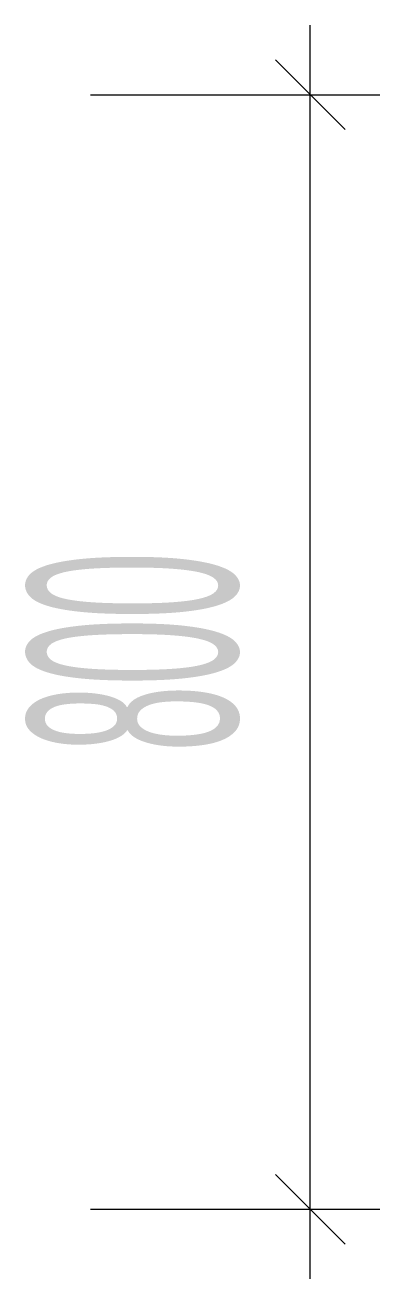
# Model space of a CAD drawing. Header units: millimetres. Extents: x -3092162 to 4513894, y -12317808 to 1849994.
# Drawn here: x 3 to 258, y -8021130 to -8020230 of the extents above; entities that cross this region are included whole.
import ezdxf

# ---------------------------------------------------------------- set-up
doc = ezdxf.new("R2010")
doc.units = ezdxf.units.MM
doc.header["$LTSCALE"] = 2
doc.header["$MEASUREMENT"] = 0
doc.layers.add('D DIM', color=250, linetype='Continuous', lineweight=9)
doc.styles.add('250', font='ARIALN.TTF', dxfattribs={"width": 0.5, "height": 150})

# ---------------------------------------------------------------- blocks, each defined once
blk = doc.blocks.new('_Oblique')
at = {"color": 0, "linetype": 'ByBlock', "lineweight": -2}
blk.add_line((-0.5, -0.5), (0.5, 0.5), dxfattribs=at)

msp = doc.modelspace()

# ---------------------------------------------------------------- linework, layer by layer
at = {"layer": 'D DIM', "ltscale": 100}
for p, q in [((207.8, -8021130.32), (207.8, -8020230.32)), ((50, -8020280.32), (257.8, -8020280.32)), ((50, -8021080.32), (257.8, -8021080.32))]:
    msp.add_line(p, q, dxfattribs=at)

# ---------------------------------------------------------------- block references
at = {"layer": 'D DIM', "ltscale": 100, "xscale": 50, "yscale": 50, "zscale": 50}
for p, rotation in [((207.8, -8020280.32), 90), ((207.8, -8021080.32), 270)]:
    msp.add_blockref('_Oblique', p, dxfattribs=dict(at, rotation=rotation))

# ---------------------------------------------------------------- texts
at = {"layer": 'D DIM', "ltscale": 100, "insert": (81.21, -8020680.32), "char_height": 150, "attachment_point": 5, "rotation": 90, "style": '250'}
msp.add_mtext('\\A1;800', dxfattribs=at)

doc.saveas('drawing.dxf')
